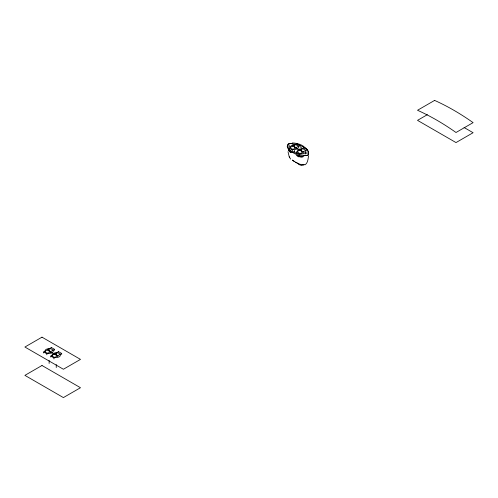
<?xml version="1.0" encoding="UTF-8"?>
<svg xmlns="http://www.w3.org/2000/svg" width="498" height="498" viewBox="0 0 498 498"><rect width="100%" height="100%" fill="white"/><g stroke="black" fill="none" stroke-linecap="round" stroke-linejoin="round"><path stroke-width="0.75" d="M52.078 353.3L52.078 352.733L49.134 351.034M43.7 352.989L43.693 351.974L51.406 347.523L54.575 349.353L46.862 353.804L46.856 354.813M50.815 357.097L50.808 356.082L58.521 351.632L61.696 353.462L53.977 357.913L53.971 358.921M54.575 349.353L54.568 350.362M61.696 353.462L61.684 354.47M296.192 153.166L296.204 152.158L303.917 147.707L307.085 149.612L307.061 150.608M50.715 352.584L50.721 351.582L47.547 349.752L47.553 350.287M57.83 356.693L57.836 355.69L54.668 353.854L54.668 354.395M300.051 150.464L300.057 149.935L303.226 151.84L303.201 152.836M303.905 148.236L303.917 147.707M298.682 150.041L298.694 149.481L301.639 151.249M301.626 151.703L301.67 149.487M292.239 151.299L292.239 149.873L289.07 148.118L289.444 151.137A1.724 0.996 60 0 0 289.842 151.79L290.172 152.145M307.085 149.612L299.373 154.069L298.993 156.646A1.724 0.996 60 0 1 298.601 156.851M308.53 155.718C308.057 158.831 307.969 162.759 305.181 164.782M307.073 153.77L306.949 152.095M289.114 145.055L289.12 146.381M306.002 153.751L304.913 153.882M308.057 154.928C310.161 151.51 305.965 147.806 303.226 146.3M294.399 150.975C293.216 152.712 295.376 150.888 294.654 151.548C293.067 152.326 295.289 150.334 294.467 150.944M289.07 148.118L296.783 143.661L299.952 145.416L299.964 146.437M292.239 149.873L299.952 145.416M427.377 114.665L417.517 120.354L456.006 142.577L473.1 132.711L464.08 127.507M288.828 143.822L292.164 143.387M307.328 155.345L303.992 155.619M292.239 143.387L288.977 143.766A2.565 1.394 -2.7 0 0 288.093 144.246C285.958 147.495 290.446 150.844 292.924 152.245M298.395 163.649L301.589 164.763L303.786 164.844A1.793 1.17 7.4 0 0 304.346 164.601M302.66 164.919L303.382 164.913A1.936 1.257 7.1 0 0 304.253 164.664M303.917 155.613L307.173 155.401A2.608 1.587 2.8 0 0 308.138 154.847L308.636 152.681M298.725 163.792L298.314 163.612M298.134 163.531L296.372 162.653M297.91 163.425L297.312 163.132M300.132 146.891L301.483 147.595M296.92 162.939L296.347 162.634M294.517 147.14L297.462 148.771L297.468 149.344M296.136 162.522L295.426 162.124M295.974 162.435L295.607 162.23M56.249 355.142L53.305 353.443L53.305 354.01M43.693 351.974L46.862 353.804M50.808 356.082L53.977 357.913M295.077 161.918L293.702 161.047M296.204 152.158L299.373 154.069M294.561 161.607L293.752 161.078M293.509 160.916L292.494 160.132M293.141 160.649L292.457 160.095M290.614 159.105L289.114 156.434L288.018 151.703M289.263 156.82L289.419 157.181M305.685 152.78L305.766 153.203M289.083 146.225L289.182 146.63M287.514 146.306L288 144.333A2.608 1.419 -2.7 0 1 288.423 144.015M296.783 143.661L296.796 144.208M292.936 146.437L292.924 145.889L296.098 147.645L296.105 148.659M294.486 145.335L294.523 147.601M58.521 351.632L58.521 352.167M51.406 347.523L51.406 348.058M56.249 353.356L56.249 355.597M56.249 364.567L56.249 367.561M49.134 349.247L49.134 351.488M49.134 360.459L49.134 363.453M302.927 156.945A6.244 3.679 1 0 1 296.347 155.258M291.56 152.4A6.244 3.53 -1 0 1 288.703 148.099M303.985 155.332A17.561 9.169 4.4 0 1 293.515 151.983M292.55 152.463A17.741 9.711 0 0 1 287.197 146.319M303.83 156.341A17.299 10.06 2.5 0 1 292.625 152.382M302.722 146.667A17.741 10.763 0 0 1 308.648 152.674M292.338 142.92A17.561 11.024 -4.8 0 1 303.394 146.207M292.058 143.922A17.299 9.904 -2.5 0 1 302.653 146.63M302.018 156.808A5.901 3.474 1 0 1 297.431 155.743M305.691 152.842A3.169 1.743 -50 0 1 305.753 153.091M305.672 152.88A4.171 2.459 1 0 1 305.741 153.129M291.019 151.977A5.901 3.337 -1 0 1 289.027 148.167M290.533 152.432A2.658 1.531 60 0 1 290.346 152.295M302.66 164.963A4.239 2.633 6.7 0 1 301.869 164.857M301.607 165.429A8.678 5.198 6.7 0 1 298.433 164.216M434.605 100.409L417.517 110.276A244.213 140.996 60 0 1 456.012 132.499L473.1 122.633A244.213 140.996 60 0 0 434.605 100.403M41.994 337.165L24.9 347.031L63.395 369.255L80.483 359.388L41.994 337.165M41.994 365.495L24.9 375.368L63.395 397.591L80.483 387.724L41.994 365.495M299.304 153.253A4.165 2.453 1 0 0 305.791 151.479A4.165 2.453 1 0 0 299.821 149.02A4.165 2.453 1 0 0 299.304 153.253M292.432 149.207A4.165 2.353 -1 0 0 298.682 147.091A4.165 2.353 -1 0 0 292.438 145.13A4.165 2.353 -1 0 0 292.432 149.207M54.17 357.228A4.165 2.403 0 0 0 60.414 355.142A4.165 2.403 0 0 0 54.17 353.063A4.165 2.403 0 0 0 54.17 357.228M47.055 353.119A4.165 2.403 0 0 0 53.298 351.034A4.165 2.403 0 0 0 47.055 348.955A4.165 2.403 0 0 0 47.055 353.119"/></g></svg>
